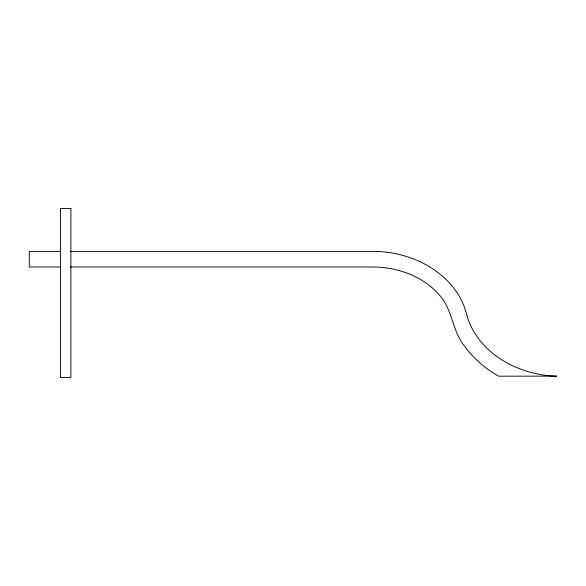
<?xml version="1.0" encoding="UTF-8"?>
<svg xmlns="http://www.w3.org/2000/svg" width="586" height="586" viewBox="0 0 586 586"><rect width="100%" height="100%" fill="white"/><g stroke="black" fill="none" stroke-linecap="round" stroke-linejoin="round"><path stroke-width="0.88" d="M60.578 251.409L29.3 251.409L29.3 267.004L60.497 267.004M70.408 251.409L372.432 251.409C412.024 250.933 455.798 273.362 466.478 313.796C476.74 352.904 518.332 375.326 556.7 376.153L498.73 376.183C485.699 368.953 474.045 359.086 465.255 347.022C453.205 333.112 452.985 313.517 442.467 298.911C426.432 277.281 398.744 267.004 372.432 267.004L70.474 267.004M70.891 208.513L60.497 208.513L60.497 377.487L70.891 377.487L70.891 208.513"/></g></svg>
